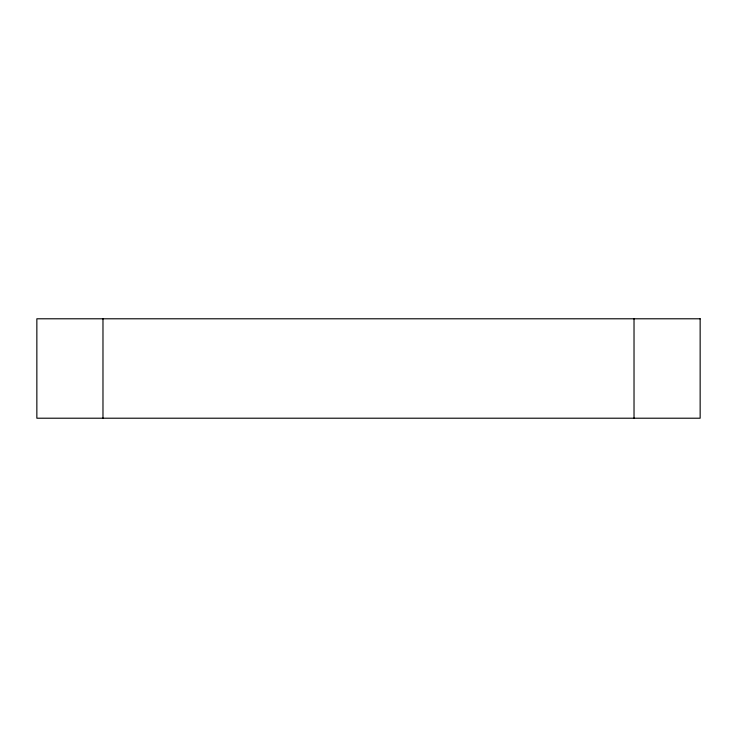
<?xml version="1.0" encoding="UTF-8"?>
<svg xmlns="http://www.w3.org/2000/svg" width="737" height="737" viewBox="0 0 737 737"><rect width="100%" height="100%" fill="white"/><g stroke="black" fill="none" stroke-linecap="round" stroke-linejoin="round"><path stroke-width="1.11" d="M634.023 318.789L634.023 418.211M102.977 318.789L102.977 418.211M700.15 318.789L36.85 318.789L36.85 418.211L700.15 418.211L700.15 318.789"/></g></svg>
